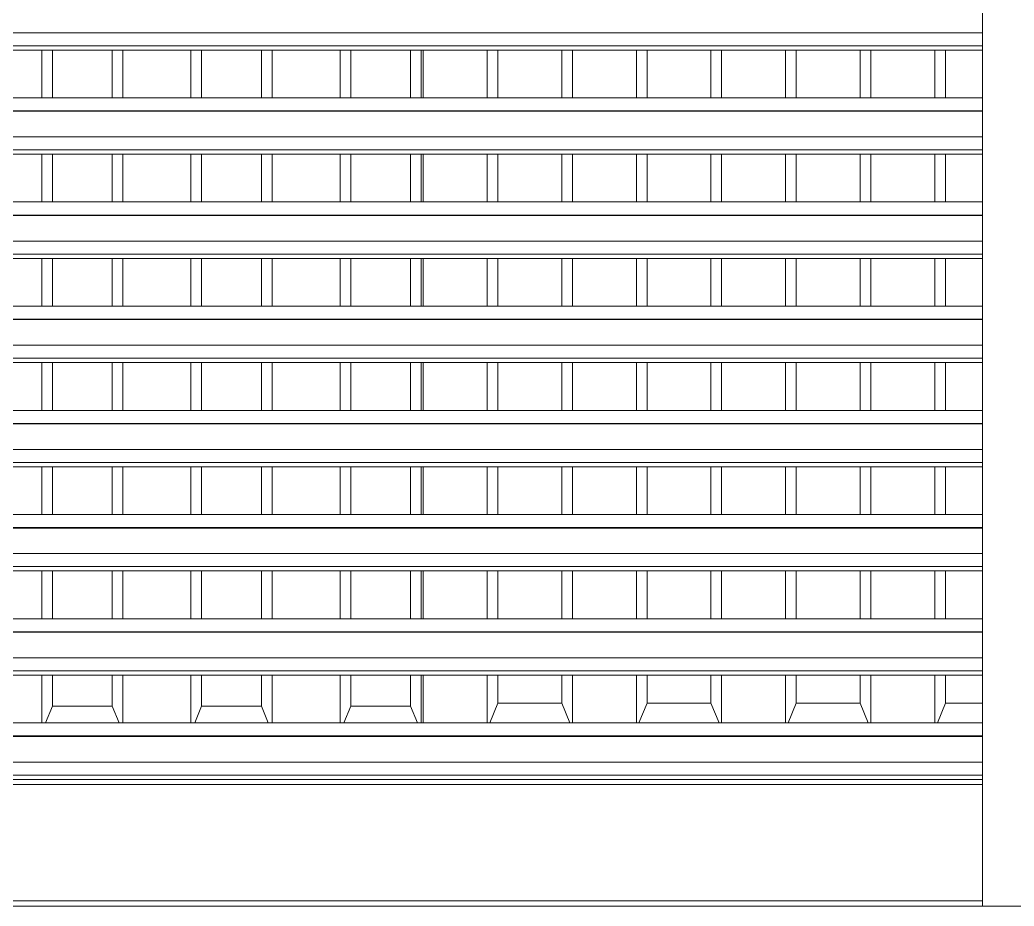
# Model space of a CAD drawing. Header units: metres. Extents: x 78 to 178, y -74 to 157.
# Drawn here: x 104.432 to 106.314, y -51.877 to -50.198 of the extents above; entities that cross this region are included whole.
import ezdxf

# ---------------------------------------------------------------- set-up
doc = ezdxf.new("R2010")
doc.units = ezdxf.units.M
doc.layers.add('01_Fina', color=252, linetype='Continuous', lineweight=15)

msp = doc.modelspace()

# ---------------------------------------------------------------- linework, layer by layer
at = {"layer": '01_Fina'}
for p, q in [((106.25404, -50.22268), (106.25404, -50.17419)), ((102.71404, -50.22268), (106.25404, -50.22268)), ((106.25404, -50.24734), (106.25404, -50.22268)), ((102.71404, -50.24734), (106.25404, -50.24734)), ((104.34434, -50.25556), (104.47319, -50.25556)), ((104.47319, -50.34598), (104.47319, -50.25556)), ((104.47319, -50.25556), (104.49336, -50.25556)), ((104.49336, -50.34598), (104.49336, -50.25556)), ((104.49336, -50.25556), (104.60658, -50.25556)), ((104.60658, -50.34598), (104.60658, -50.25556)), ((104.60658, -50.25556), (104.62675, -50.25556)), ((104.62675, -50.34598), (104.62675, -50.25556)), ((104.62675, -50.25556), (104.75561, -50.25556)), ((104.75561, -50.34598), (104.75561, -50.25556)), ((104.75561, -50.25556), (104.77578, -50.25556)), ((104.77578, -50.34598), (104.77578, -50.25556)), ((104.77578, -50.25556), (104.88899, -50.25556)), ((104.88899, -50.34598), (104.88899, -50.25556)), ((104.88899, -50.25556), (104.90917, -50.25556)), ((104.90917, -50.34598), (104.90917, -50.25556)), ((104.90917, -50.25556), (105.03802, -50.25556)), ((105.03802, -50.34598), (105.03802, -50.25556)), ((105.03802, -50.25556), (105.05819, -50.25556)), ((105.05819, -50.34598), (105.05819, -50.25556)), ((105.05819, -50.25556), (105.17141, -50.25556)), ((105.17141, -50.34598), (105.17141, -50.25556)), ((105.17141, -50.25556), (105.19158, -50.25556)), ((105.19158, -50.34598), (105.19158, -50.25556)), ((105.19158, -50.25556), (105.19549, -50.25556)), ((105.19549, -50.34598), (105.19549, -50.25556)), ((105.19549, -50.25556), (105.31652, -50.25556)), ((105.31652, -50.25556), (105.31652, -50.34598)), ((105.31652, -50.25556), (105.3367, -50.25556)), ((105.3367, -50.25556), (105.3367, -50.34598)), ((105.3367, -50.25556), (105.45773, -50.25556)), ((105.45773, -50.25556), (105.45773, -50.34598)), ((105.45773, -50.25556), (105.4779, -50.25556)), ((105.4779, -50.25556), (105.4779, -50.34598)), ((105.4779, -50.25556), (105.59894, -50.25556)), ((105.59894, -50.25556), (105.59894, -50.34598)), ((105.59894, -50.25556), (105.61911, -50.25556)), ((105.61911, -50.25556), (105.61911, -50.34598)), ((105.61911, -50.25556), (105.74014, -50.25556)), ((105.74014, -50.25556), (105.74014, -50.34598)), ((105.74014, -50.25556), (105.76032, -50.25556)), ((105.76032, -50.25556), (105.76032, -50.34598)), ((105.76032, -50.25556), (105.88135, -50.25556)), ((105.88135, -50.25556), (105.88135, -50.34598)), ((105.88135, -50.25556), (105.90152, -50.25556)), ((105.90152, -50.25556), (105.90152, -50.34598)), ((105.90152, -50.25556), (106.02256, -50.25556)), ((106.02256, -50.25556), (106.02256, -50.34598)), ((106.02256, -50.25556), (106.04273, -50.25556)), ((106.04273, -50.25556), (106.04273, -50.34598)), ((106.04273, -50.25556), (106.16376, -50.25556)), ((106.16376, -50.25556), (106.16376, -50.34598)), ((106.16376, -50.25556), (106.18394, -50.25556)), ((106.18394, -50.25556), (106.18394, -50.34598)), ((106.18394, -50.25556), (106.25404, -50.25556)), ((106.25404, -50.24734), (106.25404, -50.25556)), ((106.25404, -50.34598), (106.25404, -50.25556)), ((104.34434, -50.34598), (104.47319, -50.34598)), ((104.47319, -50.34598), (104.49336, -50.34598)), ((104.49336, -50.34598), (104.60658, -50.34598)), ((104.60658, -50.34598), (104.62675, -50.34598)), ((104.62675, -50.34598), (104.75561, -50.34598)), ((104.75561, -50.34598), (104.77578, -50.34598)), ((104.77578, -50.34598), (104.88899, -50.34598)), ((104.88899, -50.34598), (104.90917, -50.34598)), ((104.90917, -50.34598), (105.03802, -50.34598)), ((105.03802, -50.34598), (105.05819, -50.34598)), ((105.05819, -50.34598), (105.17141, -50.34598)), ((105.17141, -50.34598), (105.19158, -50.34598)), ((105.19158, -50.34598), (105.19549, -50.34598)), ((105.19549, -50.34598), (105.31652, -50.34598)), ((105.31652, -50.34598), (105.3367, -50.34598)), ((105.3367, -50.34598), (105.45773, -50.34598)), ((105.45773, -50.34598), (105.4779, -50.34598)), ((105.4779, -50.34598), (105.59894, -50.34598)), ((105.59894, -50.34598), (105.61911, -50.34598)), ((105.61911, -50.34598), (105.74014, -50.34598)), ((105.74014, -50.34598), (105.76032, -50.34598)), ((105.76032, -50.34598), (105.88135, -50.34598)), ((105.88135, -50.34598), (105.90152, -50.34598)), ((105.90152, -50.34598), (106.02256, -50.34598)), ((106.02256, -50.34598), (106.04273, -50.34598)), ((106.04273, -50.34598), (106.16376, -50.34598)), ((106.16376, -50.34598), (106.18394, -50.34598)), ((106.18394, -50.34598), (106.25404, -50.34598)), ((106.25404, -50.34598), (106.25404, -50.37064)), ((102.71404, -50.37064), (106.25404, -50.37064)), ((102.71404, -50.37146), (106.25404, -50.37146)), ((106.25404, -50.37064), (106.25404, -50.37146)), ((106.25404, -50.37146), (106.25404, -50.41996)), ((102.71404, -50.41996), (106.25404, -50.41996)), ((106.25404, -50.41996), (106.25404, -50.44462)), ((102.71404, -50.44462), (106.25404, -50.44462)), ((106.25404, -50.44462), (106.25404, -50.45284)), ((104.34434, -50.45284), (104.47319, -50.45284)), ((104.47319, -50.54326), (104.47319, -50.45284)), ((104.47319, -50.45284), (104.49336, -50.45284)), ((104.49336, -50.54326), (104.49336, -50.45284)), ((104.49336, -50.45284), (104.60658, -50.45284)), ((104.60658, -50.54326), (104.60658, -50.45284)), ((104.60658, -50.45284), (104.62675, -50.45284)), ((104.62675, -50.54326), (104.62675, -50.45284)), ((104.62675, -50.45284), (104.75561, -50.45284)), ((104.75561, -50.54326), (104.75561, -50.45284)), ((104.75561, -50.45284), (104.77578, -50.45284)), ((104.77578, -50.54326), (104.77578, -50.45284)), ((104.77578, -50.45284), (104.88899, -50.45284)), ((104.88899, -50.54326), (104.88899, -50.45284)), ((104.88899, -50.45284), (104.90917, -50.45284)), ((104.90917, -50.54326), (104.90917, -50.45284)), ((104.90917, -50.45284), (105.03802, -50.45284)), ((105.03802, -50.54326), (105.03802, -50.45284)), ((105.03802, -50.45284), (105.05819, -50.45284)), ((105.05819, -50.54326), (105.05819, -50.45284)), ((105.05819, -50.45284), (105.17141, -50.45284)), ((105.17141, -50.54326), (105.17141, -50.45284)), ((105.17141, -50.45284), (105.19158, -50.45284)), ((105.19158, -50.54326), (105.19158, -50.45284)), ((105.19158, -50.45284), (105.19549, -50.45284)), ((105.19549, -50.54326), (105.19549, -50.45284)), ((105.19549, -50.45284), (105.31652, -50.45284)), ((105.31652, -50.45284), (105.31652, -50.54326)), ((105.31652, -50.45284), (105.3367, -50.45284)), ((105.3367, -50.45284), (105.3367, -50.54326)), ((105.3367, -50.45284), (105.45773, -50.45284)), ((105.45773, -50.45284), (105.45773, -50.54326)), ((105.45773, -50.45284), (105.4779, -50.45284)), ((105.4779, -50.45284), (105.4779, -50.54326)), ((105.4779, -50.45284), (105.59894, -50.45284)), ((105.59894, -50.45284), (105.59894, -50.54326)), ((105.59894, -50.45284), (105.61911, -50.45284)), ((105.61911, -50.45284), (105.61911, -50.54326)), ((105.61911, -50.45284), (105.74014, -50.45284)), ((105.74014, -50.45284), (105.74014, -50.54326)), ((105.74014, -50.45284), (105.76032, -50.45284)), ((105.76032, -50.45284), (105.76032, -50.54326)), ((105.76032, -50.45284), (105.88135, -50.45284)), ((105.88135, -50.45284), (105.88135, -50.54326)), ((105.88135, -50.45284), (105.90152, -50.45284)), ((105.90152, -50.45284), (105.90152, -50.54326)), ((105.90152, -50.45284), (106.02256, -50.45284)), ((106.02256, -50.45284), (106.02256, -50.54326)), ((106.02256, -50.45284), (106.04273, -50.45284)), ((106.04273, -50.45284), (106.04273, -50.54326)), ((106.04273, -50.45284), (106.16376, -50.45284)), ((106.16376, -50.45284), (106.16376, -50.54326)), ((106.16376, -50.45284), (106.18394, -50.45284)), ((106.18394, -50.45284), (106.18394, -50.54326)), ((106.18394, -50.45284), (106.25404, -50.45284)), ((106.25404, -50.54326), (106.25404, -50.45284)), ((104.34434, -50.54326), (104.47319, -50.54326)), ((104.47319, -50.54326), (104.49336, -50.54326)), ((104.49336, -50.54326), (104.60658, -50.54326)), ((104.60658, -50.54326), (104.62675, -50.54326)), ((104.62675, -50.54326), (104.75561, -50.54326)), ((104.75561, -50.54326), (104.77578, -50.54326)), ((104.77578, -50.54326), (104.88899, -50.54326)), ((104.88899, -50.54326), (104.90917, -50.54326)), ((104.90917, -50.54326), (105.03802, -50.54326)), ((105.03802, -50.54326), (105.05819, -50.54326)), ((105.05819, -50.54326), (105.17141, -50.54326)), ((105.17141, -50.54326), (105.19158, -50.54326)), ((105.19158, -50.54326), (105.19549, -50.54326)), ((105.19549, -50.54326), (105.31652, -50.54326)), ((105.31652, -50.54326), (105.3367, -50.54326)), ((105.3367, -50.54326), (105.45773, -50.54326)), ((105.45773, -50.54326), (105.4779, -50.54326)), ((105.4779, -50.54326), (105.59894, -50.54326)), ((105.59894, -50.54326), (105.61911, -50.54326)), ((105.61911, -50.54326), (105.74014, -50.54326)), ((105.74014, -50.54326), (105.76032, -50.54326)), ((105.76032, -50.54326), (105.88135, -50.54326)), ((105.88135, -50.54326), (105.90152, -50.54326)), ((105.90152, -50.54326), (106.02256, -50.54326)), ((106.02256, -50.54326), (106.04273, -50.54326)), ((106.04273, -50.54326), (106.16376, -50.54326)), ((106.16376, -50.54326), (106.18394, -50.54326)), ((106.18394, -50.54326), (106.25404, -50.54326)), ((106.25404, -50.56792), (106.25404, -50.54326)), ((102.71404, -50.56792), (106.25404, -50.56792)), ((102.71404, -50.56874), (106.25404, -50.56874)), ((106.25404, -50.56792), (106.25404, -50.56874)), ((106.25404, -50.56874), (106.25404, -50.61724)), ((102.71404, -50.61724), (106.25404, -50.61724)), ((106.25404, -50.61724), (106.25404, -50.6419)), ((102.71404, -50.6419), (106.25404, -50.6419)), ((104.34434, -50.65012), (104.47319, -50.65012)), ((104.47319, -50.74054), (104.47319, -50.65012)), ((104.47319, -50.65012), (104.49336, -50.65012)), ((104.49336, -50.74054), (104.49336, -50.65012)), ((104.49336, -50.65012), (104.60658, -50.65012)), ((104.60658, -50.74054), (104.60658, -50.65012)), ((104.60658, -50.65012), (104.62675, -50.65012)), ((104.62675, -50.74054), (104.62675, -50.65012)), ((104.62675, -50.65012), (104.75561, -50.65012)), ((104.75561, -50.74054), (104.75561, -50.65012)), ((104.75561, -50.65012), (104.77578, -50.65012)), ((104.77578, -50.74054), (104.77578, -50.65012)), ((104.77578, -50.65012), (104.88899, -50.65012)), ((104.88899, -50.74054), (104.88899, -50.65012)), ((104.88899, -50.65012), (104.90917, -50.65012)), ((104.90917, -50.74054), (104.90917, -50.65012)), ((104.90917, -50.65012), (105.03802, -50.65012)), ((105.03802, -50.74054), (105.03802, -50.65012)), ((105.03802, -50.65012), (105.05819, -50.65012)), ((105.05819, -50.74054), (105.05819, -50.65012)), ((105.05819, -50.65012), (105.17141, -50.65012)), ((105.17141, -50.74054), (105.17141, -50.65012)), ((105.17141, -50.65012), (105.19158, -50.65012)), ((105.19158, -50.74054), (105.19158, -50.65012)), ((105.19158, -50.65012), (105.19549, -50.65012)), ((105.19549, -50.74054), (105.19549, -50.65012)), ((105.19549, -50.65012), (105.31652, -50.65012)), ((105.31652, -50.65012), (105.31652, -50.74054)), ((105.31652, -50.65012), (105.3367, -50.65012)), ((105.3367, -50.65012), (105.3367, -50.74054)), ((105.3367, -50.65012), (105.45773, -50.65012)), ((105.45773, -50.65012), (105.45773, -50.74054)), ((105.45773, -50.65012), (105.4779, -50.65012)), ((105.4779, -50.65012), (105.4779, -50.74054)), ((105.4779, -50.65012), (105.59894, -50.65012)), ((105.59894, -50.65012), (105.59894, -50.74054)), ((105.59894, -50.65012), (105.61911, -50.65012)), ((105.61911, -50.65012), (105.61911, -50.74054)), ((105.61911, -50.65012), (105.74014, -50.65012)), ((105.74014, -50.65012), (105.74014, -50.74054)), ((105.74014, -50.65012), (105.76032, -50.65012)), ((105.76032, -50.65012), (105.76032, -50.74054)), ((105.76032, -50.65012), (105.88135, -50.65012)), ((105.88135, -50.65012), (105.88135, -50.74054)), ((105.88135, -50.65012), (105.90152, -50.65012)), ((105.90152, -50.65012), (105.90152, -50.74054)), ((105.90152, -50.65012), (106.02256, -50.65012)), ((106.02256, -50.65012), (106.02256, -50.74054)), ((106.02256, -50.65012), (106.04273, -50.65012)), ((106.04273, -50.65012), (106.04273, -50.74054)), ((106.04273, -50.65012), (106.16376, -50.65012)), ((106.16376, -50.65012), (106.16376, -50.74054)), ((106.16376, -50.65012), (106.18394, -50.65012)), ((106.18394, -50.65012), (106.18394, -50.74054)), ((106.18394, -50.65012), (106.25404, -50.65012)), ((106.25404, -50.6419), (106.25404, -50.65012)), ((106.25404, -50.65012), (106.25404, -50.74054)), ((104.34434, -50.74054), (104.47319, -50.74054)), ((104.47319, -50.74054), (104.49336, -50.74054)), ((104.49336, -50.74054), (104.60658, -50.74054)), ((104.60658, -50.74054), (104.62675, -50.74054)), ((104.62675, -50.74054), (104.75561, -50.74054)), ((104.75561, -50.74054), (104.77578, -50.74054)), ((104.77578, -50.74054), (104.88899, -50.74054)), ((104.88899, -50.74054), (104.90917, -50.74054)), ((104.90917, -50.74054), (105.03802, -50.74054)), ((105.03802, -50.74054), (105.05819, -50.74054)), ((105.05819, -50.74054), (105.17141, -50.74054)), ((105.17141, -50.74054), (105.19158, -50.74054)), ((105.19158, -50.74054), (105.19549, -50.74054)), ((105.19549, -50.74054), (105.31652, -50.74054)), ((105.31652, -50.74054), (105.3367, -50.74054)), ((105.3367, -50.74054), (105.45773, -50.74054)), ((105.45773, -50.74054), (105.4779, -50.74054)), ((105.4779, -50.74054), (105.59894, -50.74054)), ((105.59894, -50.74054), (105.61911, -50.74054)), ((105.61911, -50.74054), (105.74014, -50.74054)), ((105.74014, -50.74054), (105.76032, -50.74054)), ((105.76032, -50.74054), (105.88135, -50.74054)), ((105.88135, -50.74054), (105.90152, -50.74054)), ((105.90152, -50.74054), (106.02256, -50.74054)), ((106.02256, -50.74054), (106.04273, -50.74054)), ((106.04273, -50.74054), (106.16376, -50.74054)), ((106.16376, -50.74054), (106.18394, -50.74054)), ((106.18394, -50.74054), (106.25404, -50.74054)), ((106.25404, -50.7652), (106.25404, -50.74054)), ((102.71404, -50.7652), (106.25404, -50.7652)), ((102.71404, -50.76602), (106.25404, -50.76602)), ((106.25404, -50.7652), (106.25404, -50.76602)), ((106.25404, -50.81452), (106.25404, -50.76602)), ((102.71404, -50.81452), (106.25404, -50.81452)), ((106.25404, -50.81452), (106.25404, -50.83918)), ((102.71404, -50.83918), (106.25404, -50.83918)), ((106.25404, -50.83918), (106.25404, -50.8474)), ((104.34434, -50.8474), (104.47319, -50.8474)), ((104.47319, -50.93782), (104.47319, -50.8474)), ((104.47319, -50.8474), (104.49336, -50.8474)), ((104.49336, -50.93782), (104.49336, -50.8474)), ((104.49336, -50.8474), (104.60658, -50.8474)), ((104.60658, -50.93782), (104.60658, -50.8474)), ((104.60658, -50.8474), (104.62675, -50.8474)), ((104.62675, -50.93782), (104.62675, -50.8474)), ((104.62675, -50.8474), (104.75561, -50.8474)), ((104.75561, -50.93782), (104.75561, -50.8474)), ((104.75561, -50.8474), (104.77578, -50.8474)), ((104.77578, -50.93782), (104.77578, -50.8474)), ((104.77578, -50.8474), (104.88899, -50.8474)), ((104.88899, -50.93782), (104.88899, -50.8474)), ((104.88899, -50.8474), (104.90917, -50.8474)), ((104.90917, -50.93782), (104.90917, -50.8474)), ((104.90917, -50.8474), (105.03802, -50.8474)), ((105.03802, -50.93782), (105.03802, -50.8474)), ((105.03802, -50.8474), (105.05819, -50.8474)), ((105.05819, -50.93782), (105.05819, -50.8474)), ((105.05819, -50.8474), (105.17141, -50.8474)), ((105.17141, -50.93782), (105.17141, -50.8474)), ((105.17141, -50.8474), (105.19158, -50.8474)), ((105.19158, -50.93782), (105.19158, -50.8474)), ((105.19158, -50.8474), (105.19549, -50.8474)), ((105.19549, -50.93782), (105.19549, -50.8474)), ((105.19549, -50.8474), (105.31652, -50.8474)), ((105.31652, -50.8474), (105.31652, -50.93782)), ((105.31652, -50.8474), (105.3367, -50.8474)), ((105.3367, -50.8474), (105.3367, -50.93782)), ((105.3367, -50.8474), (105.45773, -50.8474)), ((105.45773, -50.8474), (105.45773, -50.93782)), ((105.45773, -50.8474), (105.4779, -50.8474)), ((105.4779, -50.8474), (105.4779, -50.93782)), ((105.4779, -50.8474), (105.59894, -50.8474)), ((105.59894, -50.8474), (105.59894, -50.93782)), ((105.59894, -50.8474), (105.61911, -50.8474)), ((105.61911, -50.8474), (105.61911, -50.93782)), ((105.61911, -50.8474), (105.74014, -50.8474)), ((105.74014, -50.8474), (105.74014, -50.93782)), ((105.74014, -50.8474), (105.76032, -50.8474)), ((105.76032, -50.8474), (105.76032, -50.93782)), ((105.76032, -50.8474), (105.88135, -50.8474)), ((105.88135, -50.8474), (105.88135, -50.93782)), ((105.88135, -50.8474), (105.90152, -50.8474)), ((105.90152, -50.8474), (105.90152, -50.93782)), ((105.90152, -50.8474), (106.02256, -50.8474)), ((106.02256, -50.8474), (106.02256, -50.93782)), ((106.02256, -50.8474), (106.04273, -50.8474)), ((106.04273, -50.8474), (106.04273, -50.93782)), ((106.04273, -50.8474), (106.16376, -50.8474)), ((106.16376, -50.8474), (106.16376, -50.93782)), ((106.16376, -50.8474), (106.18394, -50.8474)), ((106.18394, -50.8474), (106.18394, -50.93782)), ((106.18394, -50.8474), (106.25404, -50.8474)), ((106.25404, -50.8474), (106.25404, -50.93782)), ((104.34434, -50.93782), (104.47319, -50.93782)), ((104.47319, -50.93782), (104.49336, -50.93782)), ((104.49336, -50.93782), (104.60658, -50.93782)), ((104.60658, -50.93782), (104.62675, -50.93782)), ((104.62675, -50.93782), (104.75561, -50.93782)), ((104.75561, -50.93782), (104.77578, -50.93782)), ((104.77578, -50.93782), (104.88899, -50.93782)), ((104.88899, -50.93782), (104.90917, -50.93782)), ((104.90917, -50.93782), (105.03802, -50.93782)), ((105.03802, -50.93782), (105.05819, -50.93782)), ((105.05819, -50.93782), (105.17141, -50.93782)), ((105.17141, -50.93782), (105.19158, -50.93782)), ((105.19158, -50.93782), (105.19549, -50.93782)), ((105.19549, -50.93782), (105.31652, -50.93782)), ((105.31652, -50.93782), (105.3367, -50.93782)), ((105.3367, -50.93782), (105.45773, -50.93782)), ((105.45773, -50.93782), (105.4779, -50.93782)), ((105.4779, -50.93782), (105.59894, -50.93782)), ((105.59894, -50.93782), (105.61911, -50.93782)), ((105.61911, -50.93782), (105.74014, -50.93782)), ((105.74014, -50.93782), (105.76032, -50.93782)), ((105.76032, -50.93782), (105.88135, -50.93782)), ((105.88135, -50.93782), (105.90152, -50.93782)), ((105.90152, -50.93782), (106.02256, -50.93782)), ((106.02256, -50.93782), (106.04273, -50.93782)), ((106.04273, -50.93782), (106.16376, -50.93782)), ((106.16376, -50.93782), (106.18394, -50.93782)), ((106.18394, -50.93782), (106.25404, -50.93782)), ((106.25404, -50.93782), (106.25404, -50.96248)), ((102.71404, -50.96248), (106.25404, -50.96248)), ((102.71404, -50.9633), (106.25404, -50.9633)), ((106.25404, -50.96248), (106.25404, -50.9633)), ((106.25404, -50.9633), (106.25404, -51.0118)), ((102.71404, -51.0118), (106.25404, -51.0118)), ((106.25404, -51.0118), (106.25404, -51.03646)), ((102.71404, -51.03646), (106.25404, -51.03646)), ((104.34434, -51.04468), (104.47319, -51.04468)), ((104.47319, -51.1351), (104.47319, -51.04468)), ((104.47319, -51.04468), (104.49336, -51.04468)), ((104.49336, -51.1351), (104.49336, -51.04468)), ((104.49336, -51.04468), (104.60658, -51.04468)), ((104.60658, -51.1351), (104.60658, -51.04468)), ((104.60658, -51.04468), (104.62675, -51.04468)), ((104.62675, -51.1351), (104.62675, -51.04468)), ((104.62675, -51.04468), (104.75561, -51.04468)), ((104.75561, -51.1351), (104.75561, -51.04468)), ((104.75561, -51.04468), (104.77578, -51.04468)), ((104.77578, -51.1351), (104.77578, -51.04468)), ((104.77578, -51.04468), (104.88899, -51.04468)), ((104.88899, -51.1351), (104.88899, -51.04468)), ((104.88899, -51.04468), (104.90917, -51.04468)), ((104.90917, -51.1351), (104.90917, -51.04468)), ((104.90917, -51.04468), (105.03802, -51.04468)), ((105.03802, -51.1351), (105.03802, -51.04468)), ((105.03802, -51.04468), (105.05819, -51.04468)), ((105.05819, -51.1351), (105.05819, -51.04468)), ((105.05819, -51.04468), (105.17141, -51.04468)), ((105.17141, -51.1351), (105.17141, -51.04468)), ((105.17141, -51.04468), (105.19158, -51.04468)), ((105.19158, -51.1351), (105.19158, -51.04468)), ((105.19158, -51.04468), (105.19549, -51.04468)), ((105.19549, -51.1351), (105.19549, -51.04468)), ((105.19549, -51.04468), (105.31652, -51.04468)), ((105.31652, -51.04468), (105.31652, -51.1351)), ((105.31652, -51.04468), (105.3367, -51.04468)), ((105.3367, -51.04468), (105.3367, -51.1351)), ((105.3367, -51.04468), (105.45773, -51.04468)), ((105.45773, -51.04468), (105.45773, -51.1351)), ((105.45773, -51.04468), (105.4779, -51.04468)), ((105.4779, -51.04468), (105.4779, -51.1351)), ((105.4779, -51.04468), (105.59894, -51.04468)), ((105.59894, -51.04468), (105.59894, -51.1351)), ((105.59894, -51.04468), (105.61911, -51.04468)), ((105.61911, -51.04468), (105.61911, -51.1351)), ((105.61911, -51.04468), (105.74014, -51.04468)), ((105.74014, -51.04468), (105.74014, -51.1351)), ((105.74014, -51.04468), (105.76032, -51.04468)), ((105.76032, -51.04468), (105.76032, -51.1351)), ((105.76032, -51.04468), (105.88135, -51.04468)), ((105.88135, -51.04468), (105.88135, -51.1351)), ((105.88135, -51.04468), (105.90152, -51.04468)), ((105.90152, -51.04468), (105.90152, -51.1351)), ((105.90152, -51.04468), (106.02256, -51.04468)), ((106.02256, -51.04468), (106.02256, -51.1351)), ((106.02256, -51.04468), (106.04273, -51.04468)), ((106.04273, -51.04468), (106.04273, -51.1351)), ((106.04273, -51.04468), (106.16376, -51.04468)), ((106.16376, -51.04468), (106.16376, -51.1351)), ((106.16376, -51.04468), (106.18394, -51.04468)), ((106.18394, -51.04468), (106.18394, -51.1351)), ((106.18394, -51.04468), (106.25404, -51.04468)), ((106.25404, -51.04468), (106.25404, -51.03646)), ((106.25404, -51.1351), (106.25404, -51.04468)), ((104.34434, -51.1351), (104.47319, -51.1351)), ((104.47319, -51.1351), (104.49336, -51.1351)), ((104.49336, -51.1351), (104.60658, -51.1351)), ((104.60658, -51.1351), (104.62675, -51.1351)), ((104.62675, -51.1351), (104.75561, -51.1351)), ((104.75561, -51.1351), (104.77578, -51.1351)), ((104.77578, -51.1351), (104.88899, -51.1351)), ((104.88899, -51.1351), (104.90917, -51.1351)), ((104.90917, -51.1351), (105.03802, -51.1351)), ((105.03802, -51.1351), (105.05819, -51.1351)), ((105.05819, -51.1351), (105.17141, -51.1351)), ((105.17141, -51.1351), (105.19158, -51.1351)), ((105.19158, -51.1351), (105.19549, -51.1351)), ((105.19549, -51.1351), (105.31652, -51.1351)), ((105.31652, -51.1351), (105.3367, -51.1351)), ((105.3367, -51.1351), (105.45773, -51.1351)), ((105.45773, -51.1351), (105.4779, -51.1351)), ((105.4779, -51.1351), (105.59894, -51.1351)), ((105.59894, -51.1351), (105.61911, -51.1351)), ((105.61911, -51.1351), (105.74014, -51.1351)), ((105.74014, -51.1351), (105.76032, -51.1351)), ((105.76032, -51.1351), (105.88135, -51.1351)), ((105.88135, -51.1351), (105.90152, -51.1351)), ((105.90152, -51.1351), (106.02256, -51.1351)), ((106.02256, -51.1351), (106.04273, -51.1351)), ((106.04273, -51.1351), (106.16376, -51.1351)), ((106.16376, -51.1351), (106.18394, -51.1351)), ((106.18394, -51.1351), (106.25404, -51.1351)), ((106.25404, -51.1351), (106.25404, -51.15976)), ((102.71404, -51.15976), (106.25404, -51.15976)), ((106.25404, -51.15976), (106.25404, -51.16058)), ((102.71404, -51.16058), (106.25404, -51.16058)), ((106.25404, -51.20908), (106.25404, -51.16058)), ((102.71404, -51.20908), (106.25404, -51.20908)), ((106.25404, -51.23374), (106.25404, -51.20908)), ((102.71404, -51.23374), (106.25404, -51.23374)), ((106.25404, -51.23374), (106.25404, -51.24196)), ((104.34434, -51.24196), (104.47319, -51.24196)), ((104.47319, -51.33238), (104.47319, -51.24196)), ((104.47319, -51.24196), (104.49336, -51.24196)), ((104.49336, -51.33238), (104.49336, -51.24196)), ((104.49336, -51.24196), (104.60658, -51.24196)), ((104.60658, -51.33238), (104.60658, -51.24196)), ((104.60658, -51.24196), (104.62675, -51.24196)), ((104.62675, -51.33238), (104.62675, -51.24196)), ((104.62675, -51.24196), (104.75561, -51.24196)), ((104.75561, -51.33238), (104.75561, -51.24196)), ((104.75561, -51.24196), (104.77578, -51.24196)), ((104.77578, -51.33238), (104.77578, -51.24196)), ((104.77578, -51.24196), (104.88899, -51.24196)), ((104.88899, -51.33238), (104.88899, -51.24196)), ((104.88899, -51.24196), (104.90917, -51.24196)), ((104.90917, -51.33238), (104.90917, -51.24196)), ((104.90917, -51.24196), (105.03802, -51.24196)), ((105.03802, -51.33238), (105.03802, -51.24196)), ((105.03802, -51.24196), (105.05819, -51.24196)), ((105.05819, -51.33238), (105.05819, -51.24196)), ((105.05819, -51.24196), (105.17141, -51.24196)), ((105.17141, -51.33238), (105.17141, -51.24196)), ((105.17141, -51.24196), (105.19158, -51.24196)), ((105.19158, -51.33238), (105.19158, -51.24196)), ((105.19158, -51.24196), (105.19549, -51.24196)), ((105.19549, -51.33238), (105.19549, -51.24196)), ((105.19549, -51.24196), (105.31652, -51.24196)), ((105.31652, -51.24196), (105.31652, -51.33238)), ((105.31652, -51.24196), (105.3367, -51.24196)), ((105.3367, -51.24196), (105.3367, -51.33238)), ((105.3367, -51.24196), (105.45773, -51.24196)), ((105.45773, -51.24196), (105.45773, -51.33238)), ((105.45773, -51.24196), (105.4779, -51.24196)), ((105.4779, -51.24196), (105.4779, -51.33238)), ((105.4779, -51.24196), (105.59894, -51.24196)), ((105.59894, -51.24196), (105.59894, -51.33238)), ((105.59894, -51.24196), (105.61911, -51.24196)), ((105.61911, -51.24196), (105.61911, -51.33238)), ((105.61911, -51.24196), (105.74014, -51.24196)), ((105.74014, -51.24196), (105.74014, -51.33238)), ((105.74014, -51.24196), (105.76032, -51.24196)), ((105.76032, -51.24196), (105.76032, -51.33238)), ((105.76032, -51.24196), (105.88135, -51.24196)), ((105.88135, -51.24196), (105.88135, -51.33238)), ((105.88135, -51.24196), (105.90152, -51.24196)), ((105.90152, -51.24196), (105.90152, -51.33238)), ((105.90152, -51.24196), (106.02256, -51.24196)), ((106.02256, -51.24196), (106.02256, -51.33238)), ((106.02256, -51.24196), (106.04273, -51.24196)), ((106.04273, -51.24196), (106.04273, -51.33238)), ((106.04273, -51.24196), (106.16376, -51.24196)), ((106.16376, -51.24196), (106.16376, -51.33238)), ((106.16376, -51.24196), (106.18394, -51.24196)), ((106.18394, -51.24196), (106.18394, -51.33238)), ((106.18394, -51.24196), (106.25404, -51.24196)), ((106.25404, -51.33238), (106.25404, -51.24196)), ((104.34434, -51.33238), (104.47319, -51.33238)), ((104.47319, -51.33238), (104.49336, -51.33238)), ((104.49336, -51.33238), (104.60658, -51.33238)), ((104.60658, -51.33238), (104.62675, -51.33238)), ((104.62675, -51.33238), (104.75561, -51.33238)), ((104.75561, -51.33238), (104.77578, -51.33238)), ((104.77578, -51.33238), (104.88899, -51.33238)), ((104.88899, -51.33238), (104.90917, -51.33238)), ((104.90917, -51.33238), (105.03802, -51.33238)), ((105.03802, -51.33238), (105.05819, -51.33238)), ((105.05819, -51.33238), (105.17141, -51.33238)), ((105.17141, -51.33238), (105.19158, -51.33238)), ((105.19158, -51.33238), (105.19549, -51.33238)), ((105.19549, -51.33238), (105.31652, -51.33238)), ((105.31652, -51.33238), (105.3367, -51.33238)), ((105.3367, -51.33238), (105.45773, -51.33238)), ((105.45773, -51.33238), (105.4779, -51.33238)), ((105.4779, -51.33238), (105.59894, -51.33238)), ((105.59894, -51.33238), (105.61911, -51.33238)), ((105.61911, -51.33238), (105.74014, -51.33238)), ((105.74014, -51.33238), (105.76032, -51.33238)), ((105.76032, -51.33238), (105.88135, -51.33238)), ((105.88135, -51.33238), (105.90152, -51.33238)), ((105.90152, -51.33238), (106.02256, -51.33238)), ((106.02256, -51.33238), (106.04273, -51.33238)), ((106.04273, -51.33238), (106.16376, -51.33238)), ((106.16376, -51.33238), (106.18394, -51.33238)), ((106.18394, -51.33238), (106.25404, -51.33238)), ((106.25404, -51.33238), (106.25404, -51.35704)), ((102.71404, -51.35704), (106.25404, -51.35704)), ((102.71404, -51.35786), (106.25404, -51.35786)), ((106.25404, -51.35704), (106.25404, -51.35786)), ((106.25404, -51.40636), (106.25404, -51.35786)), ((102.71404, -51.40636), (106.25404, -51.40636)), ((106.25404, -51.43102), (106.25404, -51.40636)), ((102.71404, -51.43102), (106.25404, -51.43102)), ((104.34434, -51.43924), (104.47319, -51.43924)), ((104.47319, -51.52966), (104.47319, -51.43924)), ((104.47319, -51.43924), (104.49336, -51.43924)), ((104.49336, -51.49802), (104.49336, -51.43924)), ((104.49336, -51.43924), (104.60658, -51.43924)), ((104.60658, -51.49802), (104.60658, -51.43924)), ((104.60658, -51.43924), (104.62675, -51.43924)), ((104.62675, -51.52966), (104.62675, -51.43924)), ((104.62675, -51.43924), (104.75561, -51.43924)), ((104.75561, -51.52966), (104.75561, -51.43924)), ((104.75561, -51.43924), (104.77578, -51.43924)), ((104.77578, -51.49802), (104.77578, -51.43924)), ((104.77578, -51.43924), (104.88899, -51.43924)), ((104.88899, -51.49802), (104.88899, -51.43924)), ((104.88899, -51.43924), (104.90917, -51.43924)), ((104.90917, -51.52966), (104.90917, -51.43924)), ((104.90917, -51.43924), (105.03802, -51.43924)), ((105.03802, -51.52966), (105.03802, -51.43924)), ((105.03802, -51.43924), (105.05819, -51.43924)), ((105.05819, -51.49802), (105.05819, -51.43924)), ((105.05819, -51.43924), (105.17141, -51.43924)), ((105.17141, -51.49802), (105.17141, -51.43924)), ((105.17141, -51.43924), (105.19158, -51.43924)), ((105.19158, -51.52966), (105.19158, -51.43924)), ((105.19158, -51.43924), (105.19549, -51.43924)), ((105.19549, -51.52966), (105.19549, -51.43924)), ((105.19549, -51.43924), (105.31652, -51.43924)), ((105.31652, -51.43924), (105.31652, -51.52966)), ((105.31652, -51.43924), (105.3367, -51.43924)), ((105.3367, -51.43924), (105.3367, -51.49237)), ((105.3367, -51.43924), (105.45773, -51.43924)), ((105.45773, -51.43924), (105.45773, -51.49237)), ((105.45773, -51.43924), (105.4779, -51.43924)), ((105.4779, -51.43924), (105.4779, -51.52966)), ((105.4779, -51.43924), (105.59894, -51.43924)), ((105.59894, -51.43924), (105.59894, -51.52966)), ((105.59894, -51.43924), (105.61911, -51.43924)), ((105.61911, -51.43924), (105.61911, -51.49237)), ((105.61911, -51.43924), (105.74014, -51.43924)), ((105.74014, -51.43924), (105.74014, -51.49237)), ((105.74014, -51.43924), (105.76032, -51.43924)), ((105.76032, -51.43924), (105.76032, -51.52966)), ((105.76032, -51.43924), (105.88135, -51.43924)), ((105.88135, -51.43924), (105.88135, -51.52966)), ((105.88135, -51.43924), (105.90152, -51.43924)), ((105.90152, -51.43924), (105.90152, -51.49237)), ((105.90152, -51.43924), (106.02256, -51.43924)), ((106.02256, -51.43924), (106.02256, -51.49237)), ((106.02256, -51.43924), (106.04273, -51.43924)), ((106.04273, -51.43924), (106.04273, -51.52966)), ((106.04273, -51.43924), (106.16376, -51.43924)), ((106.16376, -51.43924), (106.16376, -51.52966)), ((106.16376, -51.43924), (106.18394, -51.43924)), ((106.18394, -51.43924), (106.18394, -51.49237)), ((106.18394, -51.43924), (106.25404, -51.43924)), ((106.25404, -51.43924), (106.25404, -51.43102)), ((106.25404, -51.49237), (106.25404, -51.43924)), ((104.49336, -51.49802), (104.48042, -51.52966)), ((104.60658, -51.49802), (104.49336, -51.49802)), ((104.61952, -51.52966), (104.60658, -51.49802)), ((104.77578, -51.49802), (104.76284, -51.52966)), ((104.88899, -51.49802), (104.77578, -51.49802)), ((104.90193, -51.52966), (104.88899, -51.49802)), ((105.05819, -51.49802), (105.04525, -51.52966)), ((105.17141, -51.49802), (105.05819, -51.49802)), ((105.18435, -51.52966), (105.17141, -51.49802)), ((105.3367, -51.49237), (105.32145, -51.52966)), ((105.45773, -51.49237), (105.3367, -51.49237)), ((105.47298, -51.52966), (105.45773, -51.49237)), ((105.61911, -51.49237), (105.60386, -51.52966)), ((105.74014, -51.49237), (105.61911, -51.49237)), ((105.75539, -51.52966), (105.74014, -51.49237)), ((105.90152, -51.49237), (105.88627, -51.52966)), ((106.02256, -51.49237), (105.90152, -51.49237)), ((106.03781, -51.52966), (106.02256, -51.49237)), ((106.18394, -51.49237), (106.16869, -51.52966)), ((106.25404, -51.49237), (106.18394, -51.49237)), ((106.25404, -51.52966), (106.25404, -51.49237)), ((104.34434, -51.52966), (104.47319, -51.52966)), ((104.47319, -51.52966), (104.48042, -51.52966)), ((104.48042, -51.52966), (104.61952, -51.52966)), ((104.61952, -51.52966), (104.62675, -51.52966)), ((104.62675, -51.52966), (104.75561, -51.52966)), ((104.75561, -51.52966), (104.76284, -51.52966)), ((104.76284, -51.52966), (104.90193, -51.52966)), ((104.90193, -51.52966), (104.90917, -51.52966)), ((104.90917, -51.52966), (105.03802, -51.52966)), ((105.03802, -51.52966), (105.04525, -51.52966)), ((105.04525, -51.52966), (105.18435, -51.52966)), ((105.18435, -51.52966), (105.19158, -51.52966)), ((105.19158, -51.52966), (105.19549, -51.52966)), ((105.19549, -51.52966), (105.31652, -51.52966)), ((105.31652, -51.52966), (105.32145, -51.52966)), ((105.32145, -51.52966), (105.47298, -51.52966)), ((105.47298, -51.52966), (105.4779, -51.52966)), ((105.4779, -51.52966), (105.59894, -51.52966)), ((105.59894, -51.52966), (105.60386, -51.52966)), ((105.60386, -51.52966), (105.75539, -51.52966)), ((105.75539, -51.52966), (105.76032, -51.52966)), ((105.76032, -51.52966), (105.88135, -51.52966)), ((105.88135, -51.52966), (105.88627, -51.52966)), ((105.88627, -51.52966), (106.03781, -51.52966)), ((106.03781, -51.52966), (106.04273, -51.52966)), ((106.04273, -51.52966), (106.16376, -51.52966)), ((106.16376, -51.52966), (106.16869, -51.52966)), ((106.16869, -51.52966), (106.25404, -51.52966)), ((106.25404, -51.52966), (106.25404, -51.55432)), ((102.71404, -51.55432), (106.25404, -51.55432)), ((102.71404, -51.55514), (106.25404, -51.55514)), ((106.25404, -51.55432), (106.25404, -51.55514)), ((106.25404, -51.55514), (106.25404, -51.60364)), ((102.71404, -51.60364), (106.25404, -51.60364)), ((106.25404, -51.60364), (106.25404, -51.6283)), ((102.71404, -51.6283), (106.25404, -51.6283)), ((106.25404, -51.6283), (106.25404, -51.63651)), ((106.25404, -51.63651), (102.71404, -51.63651)), ((106.25404, -51.64631), (102.71404, -51.64631)), ((106.25404, -51.63651), (106.25404, -51.64631)), ((106.25404, -51.64631), (106.25404, -51.86671)), ((106.25404, -51.86671), (102.71404, -51.86671)), ((106.25404, -51.86671), (106.25404, -51.87651)), ((106.25404, -51.87651), (102.71404, -51.87651)), ((106.25404, -51.87651), (106.37404, -51.87651))]:
    msp.add_line(p, q, dxfattribs=at)

doc.saveas('drawing.dxf')
